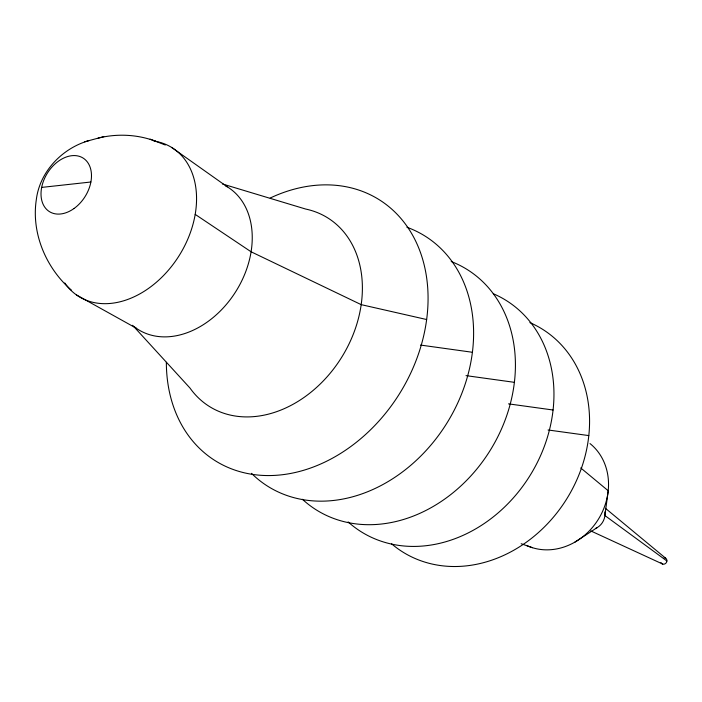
<?xml version="1.0" encoding="UTF-8"?>
<svg xmlns="http://www.w3.org/2000/svg" width="702" height="702" viewBox="0 0 702 702"><rect width="100%" height="100%" fill="white"/><g stroke="black" fill="none" stroke-linecap="round" stroke-linejoin="round"><path stroke-width="1.05" d="M574.868 542.137L597.007 527.72M89.268 140.532C62.364 148.061 39.716 171.525 36.311 199.71C31.195 233.345 46.148 268.269 71.569 290.312M98.078 138.171C116.944 133.362 137.882 134.398 156.072 141.427M84.609 141.795L103.799 136.618M41.655 187.408L90.874 182.011M508.529 403.861L553.062 410.012M548.051 429.975L588.811 435.591M420.48 345.059L472.393 352.272M466.005 375.631L514.39 382.327M426.649 319.533L361.188 304.642L251.088 251.781L195.191 214.382M222.464 183.977L305.642 209.038A111.32 85.898 -57.8 0 1 340.338 359.398A111.32 85.898 -57.8 0 1 189.97 388.03L132.617 325.289M521.182 543.725L532.449 547.7M150.07 139.128L165.321 145.007M590.759 530.905L662.706 564.075M76.421 294.91L136.083 328.106M171.604 147.411L227.299 186.829M666.9 560.995L604.905 515.549L608.213 490.751L580.721 467.936M605.378 508.266L665.61 558.169M225.43 185.749A84.108 62.408 -57.8 0 1 235.091 292.673A84.108 62.408 -57.8 0 1 134.345 326.816M153.992 141.058A87.811 63.382 -57.8 0 1 179.054 255.782A87.811 63.382 -57.8 0 1 64.759 282.959M270.191 198.034A154.124 120.411 -57.8 0 1 426.807 278.984A154.124 120.411 -57.8 0 1 306.37 469.445A154.124 120.411 -57.8 0 1 166.348 362.276M406.914 227.246A147.762 117.989 -57.8 0 1 446.156 424.306A147.762 117.989 -57.8 0 1 251.474 473.332M451.202 261.521A141.909 115.567 -57.8 0 1 489.847 450.938A141.909 115.567 -57.8 0 1 302.413 499.271M493.287 293.726A136.495 113.162 -57.8 0 1 529.054 477.079A136.495 113.162 -57.8 0 1 348.122 521.911M529.878 322.604A131.485 110.793 -57.8 0 1 566.567 499.157A131.485 110.793 -57.8 0 1 391.619 543.848M590.005 443.567A60.328 52.571 -57.8 0 1 598.288 519.392A60.328 52.571 -57.8 0 1 526.482 545.393M604.826 511.907A14.461 12.794 -57.8 0 1 595.366 528.527M664.101 557.713A3.326 3.027 -57.8 0 1 666.909 560.433A3.326 3.027 -57.8 0 1 664.575 564.013A3.326 3.027 -57.8 0 1 660.968 562.539M73.929 208.573A31.634 22.192 -57.8 0 0 83.213 158.134A31.634 22.192 -57.8 0 0 41.585 187.811A31.634 22.192 -57.8 0 0 73.929 208.573"/></g></svg>
